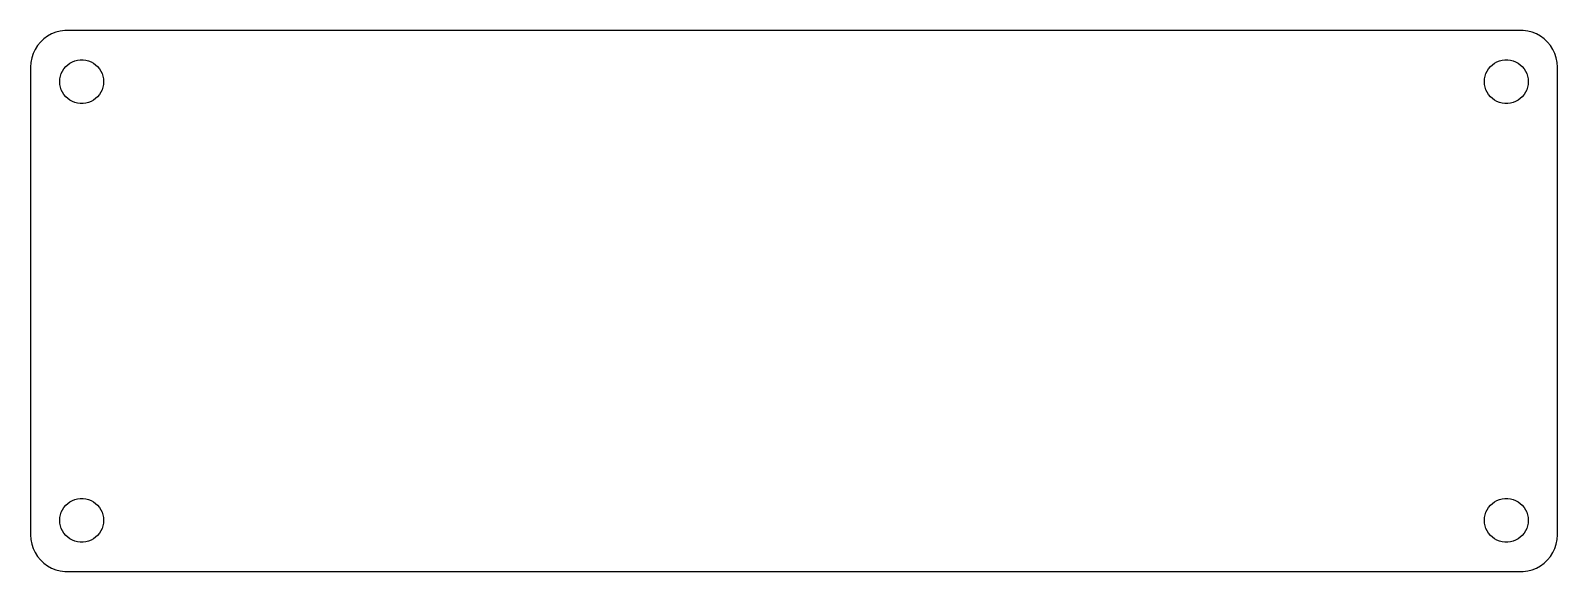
# Model space of a CAD drawing. Header units: metres. Extents: x -104 to 104, y -37 to 37.
import ezdxf

# ---------------------------------------------------------------- set-up
doc = ezdxf.new("R2010")
doc.units = ezdxf.units.M

msp = doc.modelspace()

# ---------------------------------------------------------------- linework, layer by layer
for p, q in [((-102.687, 35.8526), (-103.145, 35.4227)), ((-102.179, 36.2216), (-102.687, 35.8526)), ((-101.629, 36.5241), (-102.179, 36.2216)), ((-101.045, 36.7553), (-101.629, 36.5241)), ((-100.437, 36.9114), (-101.045, 36.7553)), ((-99.8139, 36.9901), (-100.437, 36.9114)), ((99.8139, 36.9901), (-99.8139, 36.9901)), ((100.437, 36.9114), (99.8139, 36.9901)), ((101.045, 36.7553), (100.437, 36.9114)), ((101.629, 36.5241), (101.045, 36.7553)), ((102.179, 36.2216), (101.629, 36.5241)), ((102.687, 35.8526), (102.179, 36.2216)), ((103.145, 35.4227), (102.687, 35.8526)), ((-104.149, 33.8406), (-104.343, 33.2434)), ((-103.882, 34.4088), (-104.149, 33.8406)), ((-103.545, 34.9389), (-103.882, 34.4088)), ((-103.145, 35.4227), (-103.545, 34.9389)), ((103.545, 34.9389), (103.145, 35.4227)), ((103.882, 34.4088), (103.545, 34.9389)), ((104.149, 33.8406), (103.882, 34.4088)), ((104.343, 33.2434), (104.149, 33.8406)), ((-104.461, 32.6267), (-104.5, 32)), ((-104.5, 32), (-104.5, -32)), ((-104.343, 33.2434), (-104.461, 32.6267)), ((-100.289, 31.1044), (-100.129, 31.4453)), ((-100.129, 31.4453), (-99.927, 31.7634)), ((-99.927, 31.7634), (-99.6869, 32.0536)), ((-99.6869, 32.0536), (-99.4123, 32.3115)), ((-99.4123, 32.3115), (-99.1075, 32.533)), ((-99.1075, 32.533), (-98.7773, 32.7145)), ((-98.7773, 32.7145), (-98.427, 32.8532)), ((-98.427, 32.8532), (-98.0621, 32.9469)), ((-98.0621, 32.9469), (-97.6884, 32.9941)), ((-97.6884, 32.9941), (-97.3116, 32.9941)), ((-97.3116, 32.9941), (-96.9379, 32.9469)), ((-96.9379, 32.9469), (-96.573, 32.8532)), ((-96.573, 32.8532), (-96.2227, 32.7145)), ((-96.2227, 32.7145), (-95.8925, 32.533)), ((-95.8925, 32.533), (-95.5877, 32.3115)), ((-95.5877, 32.3115), (-95.3131, 32.0536)), ((-95.3131, 32.0536), (-95.073, 31.7634)), ((-95.073, 31.7634), (-94.8711, 31.4453)), ((-94.8711, 31.4453), (-94.7107, 31.1044)), ((94.7107, 31.1044), (94.8711, 31.4453)), ((94.8711, 31.4453), (95.073, 31.7634)), ((95.073, 31.7634), (95.3131, 32.0536)), ((95.3131, 32.0536), (95.5877, 32.3115)), ((95.5877, 32.3115), (95.8925, 32.533)), ((95.8925, 32.533), (96.2227, 32.7145)), ((96.2227, 32.7145), (96.573, 32.8532)), ((96.573, 32.8532), (96.9379, 32.9469)), ((96.9379, 32.9469), (97.3116, 32.9941)), ((97.3116, 32.9941), (97.6884, 32.9941)), ((97.6884, 32.9941), (98.0621, 32.9469)), ((98.0621, 32.9469), (98.427, 32.8532)), ((98.427, 32.8532), (98.7773, 32.7145)), ((98.7773, 32.7145), (99.1075, 32.533)), ((99.1075, 32.533), (99.4123, 32.3115)), ((99.4123, 32.3115), (99.6869, 32.0536)), ((99.6869, 32.0536), (99.927, 31.7634)), ((99.927, 31.7634), (100.129, 31.4453)), ((100.129, 31.4453), (100.289, 31.1044)), ((104.461, 32.6267), (104.343, 33.2434)), ((104.5, 32), (104.461, 32.6267)), ((104.5, -32), (104.5, 32)), ((-100.5, 30), (-100.476, 30.376)), ((-100.476, 29.624), (-100.5, 30)), ((-100.476, 30.376), (-100.406, 30.7461)), ((-100.406, 29.2539), (-100.476, 29.624)), ((-100.406, 30.7461), (-100.289, 31.1044)), ((-94.7107, 31.1044), (-94.5943, 30.7461)), ((-94.5943, 30.7461), (-94.5237, 30.376)), ((-94.5237, 29.624), (-94.5943, 29.2539)), ((-94.5237, 30.376), (-94.5, 30)), ((-94.5, 30), (-94.5237, 29.624)), ((94.5, 30), (94.5237, 30.376)), ((94.5237, 29.624), (94.5, 30)), ((94.5237, 30.376), (94.5943, 30.7461)), ((94.5943, 29.2539), (94.5237, 29.624)), ((94.5943, 30.7461), (94.7107, 31.1044)), ((100.289, 31.1044), (100.406, 30.7461)), ((100.406, 30.7461), (100.476, 30.376)), ((100.476, 29.624), (100.406, 29.2539)), ((100.476, 30.376), (100.5, 30)), ((100.5, 30), (100.476, 29.624)), ((-100.289, 28.8956), (-100.406, 29.2539)), ((-100.129, 28.5547), (-100.289, 28.8956)), ((-99.927, 28.2366), (-100.129, 28.5547)), ((-99.6869, 27.9464), (-99.927, 28.2366)), ((-99.4123, 27.6884), (-99.6869, 27.9464)), ((-99.1075, 27.467), (-99.4123, 27.6884)), ((-98.7773, 27.2855), (-99.1075, 27.467)), ((-98.427, 27.1468), (-98.7773, 27.2855)), ((-96.2227, 27.2855), (-96.573, 27.1468)), ((-95.8925, 27.467), (-96.2227, 27.2855)), ((-95.5877, 27.6884), (-95.8925, 27.467)), ((-95.3131, 27.9464), (-95.5877, 27.6884)), ((-95.073, 28.2366), (-95.3131, 27.9464)), ((-94.8711, 28.5547), (-95.073, 28.2366)), ((-94.7107, 28.8956), (-94.8711, 28.5547)), ((-94.5943, 29.2539), (-94.7107, 28.8956)), ((94.7107, 28.8956), (94.5943, 29.2539)), ((94.8711, 28.5547), (94.7107, 28.8956)), ((95.073, 28.2366), (94.8711, 28.5547)), ((95.3131, 27.9464), (95.073, 28.2366)), ((95.5877, 27.6884), (95.3131, 27.9464)), ((95.8925, 27.467), (95.5877, 27.6884)), ((96.2227, 27.2855), (95.8925, 27.467)), ((96.573, 27.1468), (96.2227, 27.2855)), ((98.7773, 27.2855), (98.427, 27.1468)), ((99.1075, 27.467), (98.7773, 27.2855)), ((99.4123, 27.6884), (99.1075, 27.467)), ((99.6869, 27.9464), (99.4123, 27.6884)), ((99.927, 28.2366), (99.6869, 27.9464)), ((100.129, 28.5547), (99.927, 28.2366)), ((100.289, 28.8956), (100.129, 28.5547)), ((100.406, 29.2539), (100.289, 28.8956)), ((-98.0621, 27.0531), (-98.427, 27.1468)), ((-97.6884, 27.0059), (-98.0621, 27.0531)), ((-97.3116, 27.0059), (-97.6884, 27.0059)), ((-96.9379, 27.0531), (-97.3116, 27.0059)), ((-96.573, 27.1468), (-96.9379, 27.0531)), ((96.9379, 27.0531), (96.573, 27.1468)), ((97.3116, 27.0059), (96.9379, 27.0531)), ((97.6884, 27.0059), (97.3116, 27.0059)), ((98.0621, 27.0531), (97.6884, 27.0059)), ((98.427, 27.1468), (98.0621, 27.0531)), ((-98.7773, -27.2855), (-98.427, -27.1468)), ((-98.427, -27.1468), (-98.0621, -27.0531)), ((-98.0621, -27.0531), (-97.6884, -27.0059)), ((-97.6884, -27.0059), (-97.3116, -27.0059)), ((-97.3116, -27.0059), (-96.9379, -27.0531)), ((-96.9379, -27.0531), (-96.573, -27.1468)), ((-96.573, -27.1468), (-96.2227, -27.2855)), ((96.2227, -27.2855), (96.573, -27.1468)), ((96.573, -27.1468), (96.9379, -27.0531)), ((96.9379, -27.0531), (97.3116, -27.0059)), ((97.3116, -27.0059), (97.6884, -27.0059)), ((97.6884, -27.0059), (98.0621, -27.0531)), ((98.0621, -27.0531), (98.427, -27.1468)), ((98.427, -27.1468), (98.7773, -27.2855)), ((-100.476, -29.624), (-100.406, -29.2539)), ((-100.406, -29.2539), (-100.289, -28.8956)), ((-100.289, -28.8956), (-100.129, -28.5547)), ((-100.129, -28.5547), (-99.927, -28.2366)), ((-99.927, -28.2366), (-99.6869, -27.9464)), ((-99.6869, -27.9464), (-99.4123, -27.6884)), ((-99.4123, -27.6884), (-99.1075, -27.467)), ((-99.1075, -27.467), (-98.7773, -27.2855)), ((-96.2227, -27.2855), (-95.8925, -27.467)), ((-95.8925, -27.467), (-95.5877, -27.6884)), ((-95.5877, -27.6884), (-95.3131, -27.9464)), ((-95.3131, -27.9464), (-95.073, -28.2366)), ((-95.073, -28.2366), (-94.8711, -28.5547)), ((-94.8711, -28.5547), (-94.7107, -28.8956)), ((-94.7107, -28.8956), (-94.5943, -29.2539)), ((-94.5943, -29.2539), (-94.5237, -29.624)), ((94.5237, -29.624), (94.5943, -29.2539)), ((94.5943, -29.2539), (94.7107, -28.8956)), ((94.7107, -28.8956), (94.8711, -28.5547)), ((94.8711, -28.5547), (95.073, -28.2366)), ((95.073, -28.2366), (95.3131, -27.9464)), ((95.3131, -27.9464), (95.5877, -27.6884)), ((95.5877, -27.6884), (95.8925, -27.467)), ((95.8925, -27.467), (96.2227, -27.2855)), ((98.7773, -27.2855), (99.1075, -27.467)), ((99.1075, -27.467), (99.4123, -27.6884)), ((99.4123, -27.6884), (99.6869, -27.9464)), ((99.6869, -27.9464), (99.927, -28.2366)), ((99.927, -28.2366), (100.129, -28.5547)), ((100.129, -28.5547), (100.289, -28.8956)), ((100.289, -28.8956), (100.406, -29.2539)), ((100.406, -29.2539), (100.476, -29.624)), ((-100.5, -30), (-100.476, -29.624)), ((-100.476, -30.376), (-100.5, -30)), ((-100.406, -30.7461), (-100.476, -30.376)), ((-100.289, -31.1044), (-100.406, -30.7461)), ((-100.129, -31.4453), (-100.289, -31.1044)), ((-94.7107, -31.1044), (-94.8711, -31.4453)), ((-94.5943, -30.7461), (-94.7107, -31.1044)), ((-94.5237, -30.376), (-94.5943, -30.7461)), ((-94.5237, -29.624), (-94.5, -30)), ((-94.5, -30), (-94.5237, -30.376)), ((94.5, -30), (94.5237, -29.624)), ((94.5237, -30.376), (94.5, -30)), ((94.5943, -30.7461), (94.5237, -30.376)), ((94.7107, -31.1044), (94.5943, -30.7461)), ((94.8711, -31.4453), (94.7107, -31.1044)), ((100.289, -31.1044), (100.129, -31.4453)), ((100.406, -30.7461), (100.289, -31.1044)), ((100.476, -30.376), (100.406, -30.7461)), ((100.476, -29.624), (100.5, -30)), ((100.5, -30), (100.476, -30.376)), ((-104.5, -32), (-104.461, -32.6267)), ((-104.461, -32.6267), (-104.343, -33.2434)), ((-104.343, -33.2434), (-104.149, -33.8406)), ((-99.927, -31.7634), (-100.129, -31.4453)), ((-99.6869, -32.0536), (-99.927, -31.7634)), ((-99.4123, -32.3115), (-99.6869, -32.0536)), ((-99.1075, -32.533), (-99.4123, -32.3115)), ((-98.7773, -32.7145), (-99.1075, -32.533)), ((-98.427, -32.8532), (-98.7773, -32.7145)), ((-98.0621, -32.9469), (-98.427, -32.8532)), ((-97.6884, -32.9941), (-98.0621, -32.9469)), ((-97.3116, -32.9941), (-97.6884, -32.9941)), ((-96.9379, -32.9469), (-97.3116, -32.9941)), ((-96.573, -32.8532), (-96.9379, -32.9469)), ((-96.2227, -32.7145), (-96.573, -32.8532)), ((-95.8925, -32.533), (-96.2227, -32.7145)), ((-95.5877, -32.3115), (-95.8925, -32.533)), ((-95.3131, -32.0536), (-95.5877, -32.3115)), ((-95.073, -31.7634), (-95.3131, -32.0536)), ((-94.8711, -31.4453), (-95.073, -31.7634)), ((95.073, -31.7634), (94.8711, -31.4453)), ((95.3131, -32.0536), (95.073, -31.7634)), ((95.5877, -32.3115), (95.3131, -32.0536)), ((95.8925, -32.533), (95.5877, -32.3115)), ((96.2227, -32.7145), (95.8925, -32.533)), ((96.573, -32.8532), (96.2227, -32.7145)), ((96.9379, -32.9469), (96.573, -32.8532)), ((97.3116, -32.9941), (96.9379, -32.9469)), ((97.6884, -32.9941), (97.3116, -32.9941)), ((98.0621, -32.9469), (97.6884, -32.9941)), ((98.427, -32.8532), (98.0621, -32.9469)), ((98.7773, -32.7145), (98.427, -32.8532)), ((99.1075, -32.533), (98.7773, -32.7145)), ((99.4123, -32.3115), (99.1075, -32.533)), ((99.6869, -32.0536), (99.4123, -32.3115)), ((99.927, -31.7634), (99.6869, -32.0536)), ((100.129, -31.4453), (99.927, -31.7634)), ((104.149, -33.8406), (104.343, -33.2434)), ((104.343, -33.2434), (104.461, -32.6267)), ((104.461, -32.6267), (104.5, -32)), ((-104.149, -33.8406), (-103.882, -34.4088)), ((-103.882, -34.4088), (-103.545, -34.9389)), ((-103.545, -34.9389), (-103.145, -35.4227)), ((-103.145, -35.4227), (-102.687, -35.8526)), ((102.687, -35.8526), (103.145, -35.4227)), ((103.145, -35.4227), (103.545, -34.9389)), ((103.545, -34.9389), (103.882, -34.4088)), ((103.882, -34.4088), (104.149, -33.8406)), ((-102.687, -35.8526), (-102.179, -36.2216)), ((-102.179, -36.2216), (-101.629, -36.5241)), ((-101.629, -36.5241), (-101.045, -36.7553)), ((-101.045, -36.7553), (-100.437, -36.9114)), ((-100.437, -36.9114), (-99.8139, -36.9901)), ((-99.8139, -36.9901), (99.8139, -36.9901)), ((99.8139, -36.9901), (100.437, -36.9114)), ((100.437, -36.9114), (101.045, -36.7553)), ((101.045, -36.7553), (101.629, -36.5241)), ((101.629, -36.5241), (102.179, -36.2216)), ((102.179, -36.2216), (102.687, -35.8526))]:
    msp.add_line(p, q)

doc.saveas('drawing.dxf')
